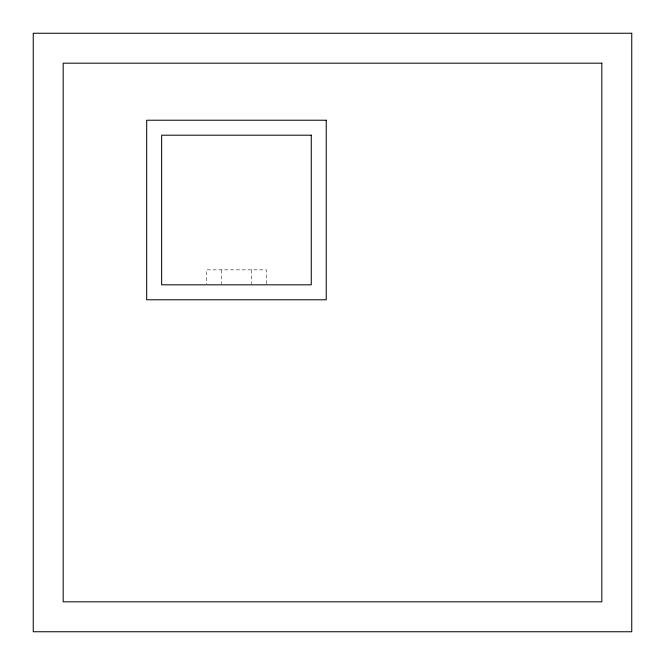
<?xml version="1.0" encoding="UTF-8"?>
<svg xmlns="http://www.w3.org/2000/svg" width="665" height="665" viewBox="0 0 665 665"><rect width="100%" height="100%" fill="white"/><g stroke="black" fill="none" stroke-linecap="round" stroke-linejoin="round"><path stroke-width="0.5" stroke-dasharray="3.33 2.49" d="M266.382 283.822L266.382 269.857L206.532 269.857L206.532 283.822M251.42 269.857L251.42 283.822M221.495 269.857L221.495 283.822"/><path stroke-width="1" d="M631.75 33.25L33.25 33.25L33.25 631.75L631.75 631.75L631.75 33.25M601.825 63.175L63.175 63.175L63.175 601.825L601.825 601.825L601.825 63.175M326.232 120.232L146.682 120.232L146.682 299.782L326.232 299.782L326.232 120.232M311.27 135.195L161.645 135.195L161.645 284.82L311.27 284.82L311.27 135.195"/></g></svg>
